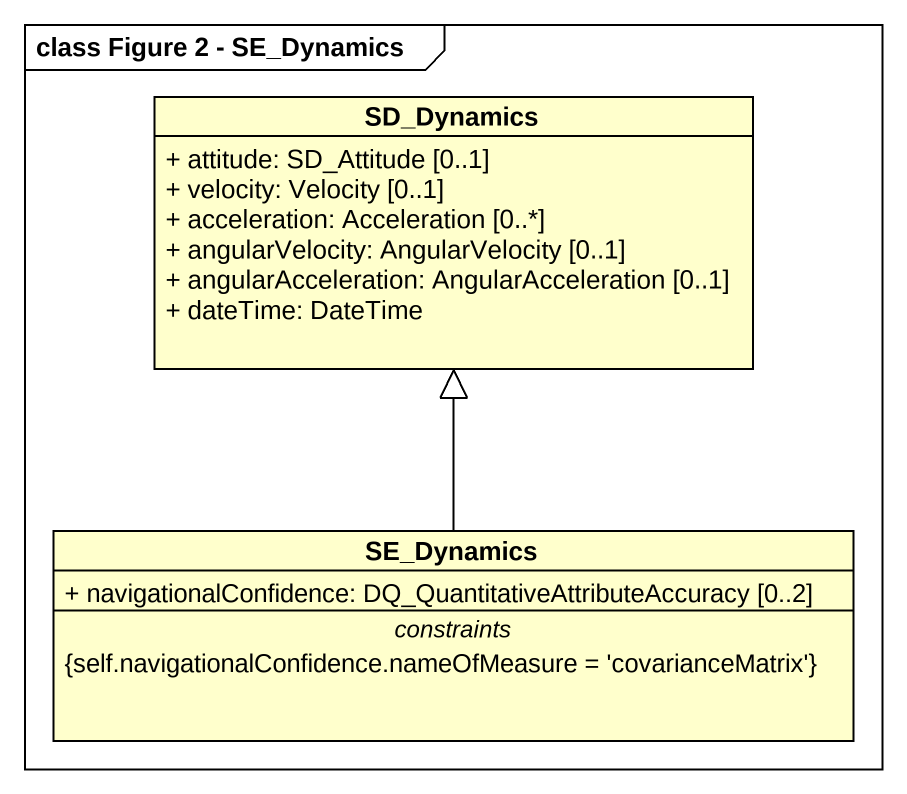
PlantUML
@startuml
mainframe class Figure 2 - SE_Dynamics
hide circle
hide empty members
skinparam classAttributeIconSize 0
class SD_Dynamics {
  + attitude: SD_Attitude [0..1]
  + velocity: Velocity [0..1]
  + acceleration: Acceleration [0..*]
  + angularVelocity: AngularVelocity [0..1]
  + angularAcceleration: AngularAcceleration [0..1]
  + dateTime: DateTime
}
class SE_Dynamics {
  + navigationalConfidence: DQ_QuantitativeAttributeAccuracy [0..2]
  -- constraints --
  {self.navigationalConfidence.nameOfMeasure = 'covarianceMatrix'}
}
SE_Dynamics -up-|> SD_Dynamics
@enduml
